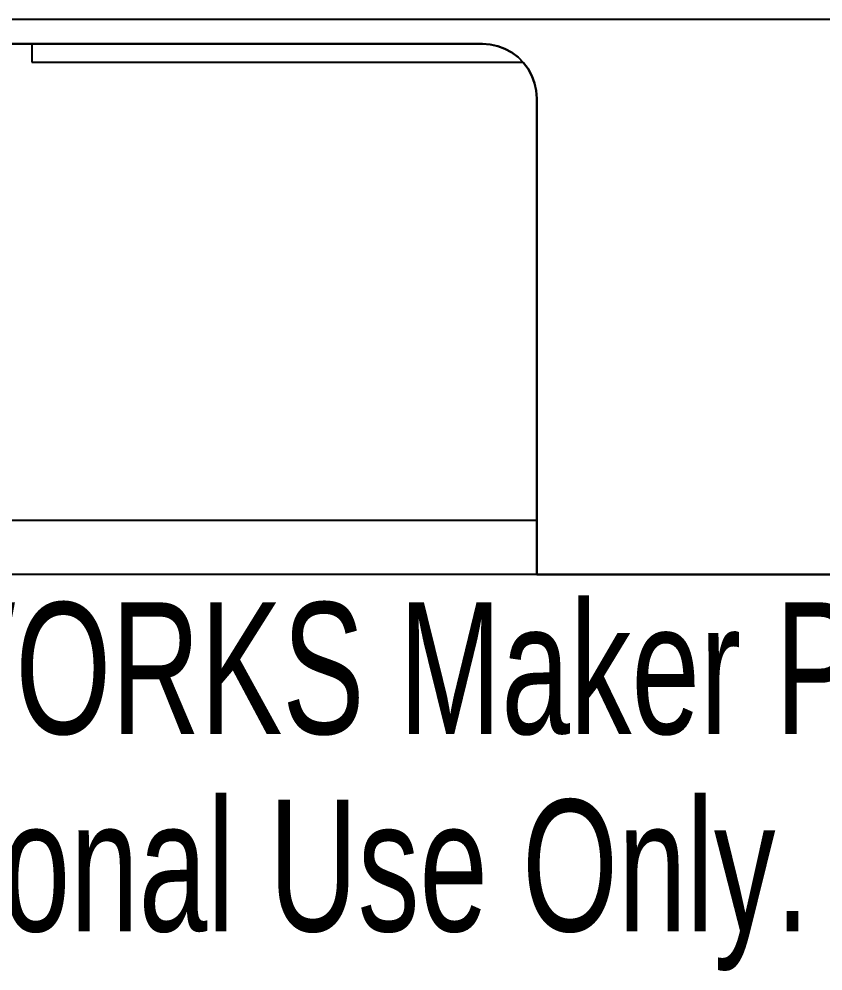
# Model space of a CAD drawing. Header units: millimetres. Extents: x -45 to 45, y -42.1 to 27.5.
# Drawn here: x -27.02 to 2.51, y -42.06 to -7.08 of the extents above; entities that cross this region are included whole.
import ezdxf

# ---------------------------------------------------------------- set-up
doc = ezdxf.new("R2010")
doc.units = ezdxf.units.MM
doc.styles.add('SLDTEXTSTYLE0', font='TXT', dxfattribs={"width": 0.7})

msp = doc.modelspace()

# ---------------------------------------------------------------- linework, layer by layer
at = {"color": 7, "linetype": 'Continuous', "lineweight": 25}
for p, q in [((-32.226, -7.085), (26.974, -7.085)), ((-10, -8), (-30.5, -8)), ((-26.542, -8), (-26.542, -8.671)), ((-9.715, -8.02), (-10, -8)), ((-9.437, -8.081), (-9.715, -8.02)), ((-9.169, -8.181), (-9.437, -8.081)), ((-8.919, -8.317), (-9.169, -8.181)), ((-8.69, -8.489), (-8.919, -8.317)), ((-26.542, -8.671), (-8.508, -8.671)), ((-8.489, -8.69), (-8.69, -8.489)), ((-8.317, -8.919), (-8.489, -8.69)), ((-8.181, -9.169), (-8.317, -8.919)), ((-8.081, -9.437), (-8.181, -9.169)), ((-8.02, -9.715), (-8.081, -9.437)), ((-8, -10), (-8.02, -9.715)), ((-8, -27.5), (-8, -10)), ((-32.5, -25.5), (-8, -25.5)), ((35, -27.5), (-35, -27.5))]:
    msp.add_line(p, q, dxfattribs=at)
at = {"color": 7, "linetype": 'Continuous'}
for p, q in [((-30.5, -8), (-10, -8)), ((-10, -8), (-9.715, -8.02)), ((-9.715, -8.02), (-9.437, -8.081)), ((-9.437, -8.081), (-9.169, -8.181)), ((-9.169, -8.181), (-8.919, -8.317)), ((-8.919, -8.317), (-8.69, -8.489)), ((-8.69, -8.489), (-8.489, -8.69)), ((-8.489, -8.69), (-8.317, -8.919)), ((-8.317, -8.919), (-8.181, -9.169)), ((-8.181, -9.169), (-8.081, -9.437)), ((-8.081, -9.437), (-8.02, -9.715)), ((-8.02, -9.715), (-8, -10)), ((-8, -10), (-8, -27.5)), ((-8, -27.5), (34, -27.5))]:
    msp.add_line(p, q, dxfattribs=at)

# ---------------------------------------------------------------- texts
at = {"color": 7, "linetype": 'Continuous', "char_height": 4.83362, "attachment_point": 1, "style": 'SLDTEXTSTYLE0'}
for s, insert in [('SOLIDWORKS Maker Product.', (-45, -28.52)), ('For Personal Use Only.', (-45, -35.77))]:
    msp.add_mtext(s, dxfattribs=dict(at, insert=insert))

doc.saveas('drawing.dxf')
